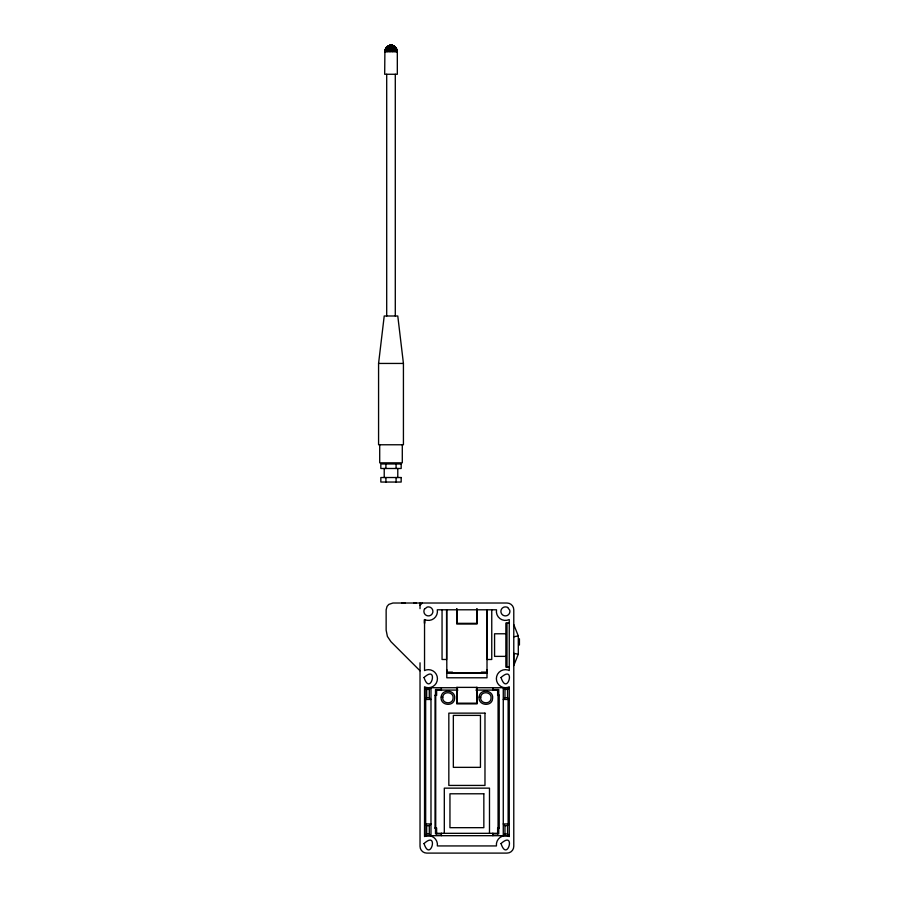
<?xml version="1.0" encoding="UTF-8"?>
<svg xmlns="http://www.w3.org/2000/svg" width="898" height="898" viewBox="0 0 898 898"><rect width="100%" height="100%" fill="white"/><g stroke="black" fill="none" stroke-linecap="round" stroke-linejoin="round"><path stroke-width="1.35" d="M446.8 669.661L446.8 677.788L487.008 677.788L487.008 669.661M491.756 609.787L491.756 659.491L487.232 659.491L487.232 609.787M390.832 51.68L390.709 45.136M389.204 51.68L389.777 46.887L391.146 44.9L388.744 46.887L387.7 51.68M386.409 51.68L387.869 46.887L391.348 44.9L390.338 45.136M385.444 51.68L387.195 46.887L391.438 44.9L390.507 44.9L393.829 45.809L396.411 48.29L397.32 51.68L397.32 74.265L384.681 74.265L384.905 49.929L386.679 46.887L391.483 44.9L387.307 46.887M378.574 363.443L384.221 315.995L397.78 315.995L403.426 363.443L403.426 444.768L378.574 444.768L378.574 363.443L403.426 363.443M385.814 48.29L384.928 51.68L386.791 46.887L391.494 44.9L386.858 46.887M518.292 654.215L513.779 665.519L513.779 653.362L518.292 654.215L518.292 635.919L513.779 624.626M388.026 46.887L388.991 45.809M420.028 605.274L422.284 603.018M457.823 687.722L424.99 687.722L424.99 699.463L430.984 699.463L429.289 697.768L429.289 689.406L430.984 687.722L430.984 835.69L429.289 833.995L429.289 825.632L430.984 823.937L424.99 823.937L424.99 835.69L509.256 835.69L507.561 833.995L507.561 825.632L509.256 823.937L503.273 823.937L504.968 825.632L504.968 833.995L503.273 835.69L503.273 687.722L504.968 689.406L504.968 697.768L503.273 699.463L509.256 699.463L507.561 697.768L507.561 689.406L509.256 687.722L475.985 687.722M424.99 699.463L426.685 697.768L426.685 689.406L424.99 687.722M424.99 835.69L426.685 833.995L426.685 825.632L424.99 823.937M513.779 636.783L518.292 635.919M390.091 45.136L391.371 44.9M401.642 603.007L405.054 603.018M415.089 603.018L416.077 603.018L413.933 603.007M389.743 45.136C393.661 44.271 397.185 47.875 397.152 51.68L395.142 46.887L390.507 44.9L392.258 45.136M388.093 45.809L393.908 45.809M386.679 46.887L395.322 46.887M385.59 48.29L396.411 48.29M384.905 49.929L397.084 49.929M384.681 51.68L397.32 51.68M509.256 623.044L505.866 623.044L505.866 667.091L509.256 667.102M456.959 608.855L456.959 623.347L476.838 623.347L476.838 608.855M456.734 608.911L456.734 624.02L477.062 624.02L477.062 608.911M505.866 633.775L494.574 633.775L494.574 656.371L505.866 656.371M446.8 672.142L452.446 672.142L452.446 673.275M487.008 672.142L481.362 672.142L481.362 673.275M452.345 673.051L481.463 673.051M426.685 689.406L429.289 689.406M504.968 689.406L507.561 689.406M441.378 689.529L435.496 689.529L435.496 695.4M492.879 689.529L498.76 689.529L498.76 695.4M435.721 690.091L457.89 690.091M475.906 690.091L498.076 690.091M435.047 695.4L436.63 695.4L436.63 689.529M499.209 695.4L497.627 695.4L497.627 689.529M426.685 697.768L429.289 697.768M504.968 697.768L507.561 697.768M426.685 825.632L429.289 825.632M504.968 825.632L507.561 825.632M435.047 828.012L436.63 828.012L436.63 833.883M499.209 828.012L497.627 828.012L497.627 833.883M435.721 833.322L498.076 833.322M441.378 833.883L435.496 833.883L435.496 828.012M492.879 833.883L498.76 833.883L498.76 828.012M426.685 833.995L429.289 833.995M504.968 833.995L507.561 833.995M390.507 44.9L393.549 45.809L395.749 48.29M394.132 46.887L390.652 44.9L394.682 46.887L396.388 51.68M390.63 44.9L393.975 46.887L395.356 51.68M391.36 45.136L392.482 51.68M392.516 45.809L390.753 44.9L393.066 46.887L394.02 51.68M420.028 670.784L390.933 641.688L387.386 636.39L386.14 630.127L386.14 609.787L387.049 606.408L388.789 604.41L392.92 603.018L507 603.018A6.78 6.78 0 0 1 513.779 609.787L513.779 846.32A6.78 6.78 0 0 1 507 853.1L426.797 853.1A6.78 6.78 0 0 1 420.028 846.32L420.028 662.803M519.426 638.747L519.426 645.067M508.133 698.88L508.133 824.521M507 623.044L507 667.102M499.209 695.131L499.209 828.282M498.076 694.266L498.076 827.754M492.879 687.722L492.879 690.461M492.879 833.176L492.879 835.69M489.489 833.322L489.489 788.141L444.308 788.141L444.308 833.322M487.008 609.787L487.008 673.275L446.8 673.275L446.8 609.787M476.838 687.374L476.838 703.19L456.959 703.19L456.959 687.374M446.564 609.787L446.575 659.491L442.052 659.491L442.052 609.787M441.378 687.722L441.378 690.461M441.378 833.176L441.378 835.69M435.721 694.266L435.721 827.754M435.047 695.131L435.047 828.282M425.674 698.88L425.674 824.521M420.028 603.018L420.028 608.664M402.293 444.768L402.293 462.84L379.708 462.84L379.708 444.768M397.78 468.487L397.78 477.523M396.085 463.974L396.085 468.487M396.085 477.523L396.085 482.046M395.288 74.265L395.288 315.995M386.701 74.265L386.701 315.995M385.916 463.974L385.916 468.487M385.916 477.523L385.916 482.046M384.221 468.487L384.221 477.523M424.541 619.564L424.529 623.313L424.541 619.564A9.036 9.036 0 0 0 437.292 609.787L496.515 609.787A9.036 9.036 0 0 0 509.256 619.564L509.256 670.582L507.74 669.953A9.036 9.036 0 0 0 496.37 678.686A9.036 9.036 0 0 0 507.74 687.408L509.256 686.779L509.256 836.554A9.036 9.036 0 0 0 496.448 845.938L437.36 845.938A9.036 9.036 0 0 0 424.541 836.554L424.541 686.779L426.056 687.408A9.036 9.036 0 0 0 437.438 678.686A9.036 9.036 0 0 0 426.056 669.953L424.541 670.582L424.541 619.564M441.176 697.106C439.919 705.761 454.22 707.164 454.669 698.431C455.926 689.776 441.636 688.373 441.176 697.106M479.128 697.106C477.871 705.761 492.171 707.164 492.62 698.431C493.889 689.776 479.588 688.373 479.128 697.106M442.759 697.263C441.782 703.897 452.749 704.975 453.097 698.274C454.062 691.64 443.096 690.562 442.759 697.263M480.711 697.263C479.745 703.897 490.701 704.975 491.049 698.274C492.014 691.64 481.059 690.562 480.711 697.263M424.036 677.507C430.333 697.106 439.279 663.689 424.036 677.507M424.036 843.559C430.333 863.146 439.268 829.73 424.036 843.559M501.039 677.507C507.348 697.106 516.249 663.689 501.039 677.507M501.039 843.559C507.336 863.146 516.283 829.741 501.039 843.559M424.485 609.125L424.036 610.225A4.524 4.524 0 0 0 428.009 615.893A4.524 4.524 0 0 0 432.903 610.999A4.524 4.524 0 0 0 427.235 607.026L424.485 609.125M401.17 463.974L380.831 463.974L380.831 468.487L401.17 468.487L401.17 463.974M401.17 477.523L380.831 477.523L380.831 482.046L401.17 482.046L401.17 477.523M477.074 687.374L456.734 687.374L456.734 703.875L477.074 703.875L477.074 687.374M484.976 713.135L448.832 713.135L448.832 785.424L484.976 785.424L484.976 713.135M480.452 715.392L453.344 715.392L453.344 767.352L480.452 767.352L480.452 715.392M483.842 793.787L449.954 793.787L449.954 827.675L483.842 827.675L483.842 793.787M507.662 607.475L506.573 607.026A4.524 4.524 0 0 0 500.904 610.999A4.524 4.524 0 0 0 505.799 615.893A4.524 4.524 0 0 0 509.772 610.225L507.662 607.475"/></g></svg>
